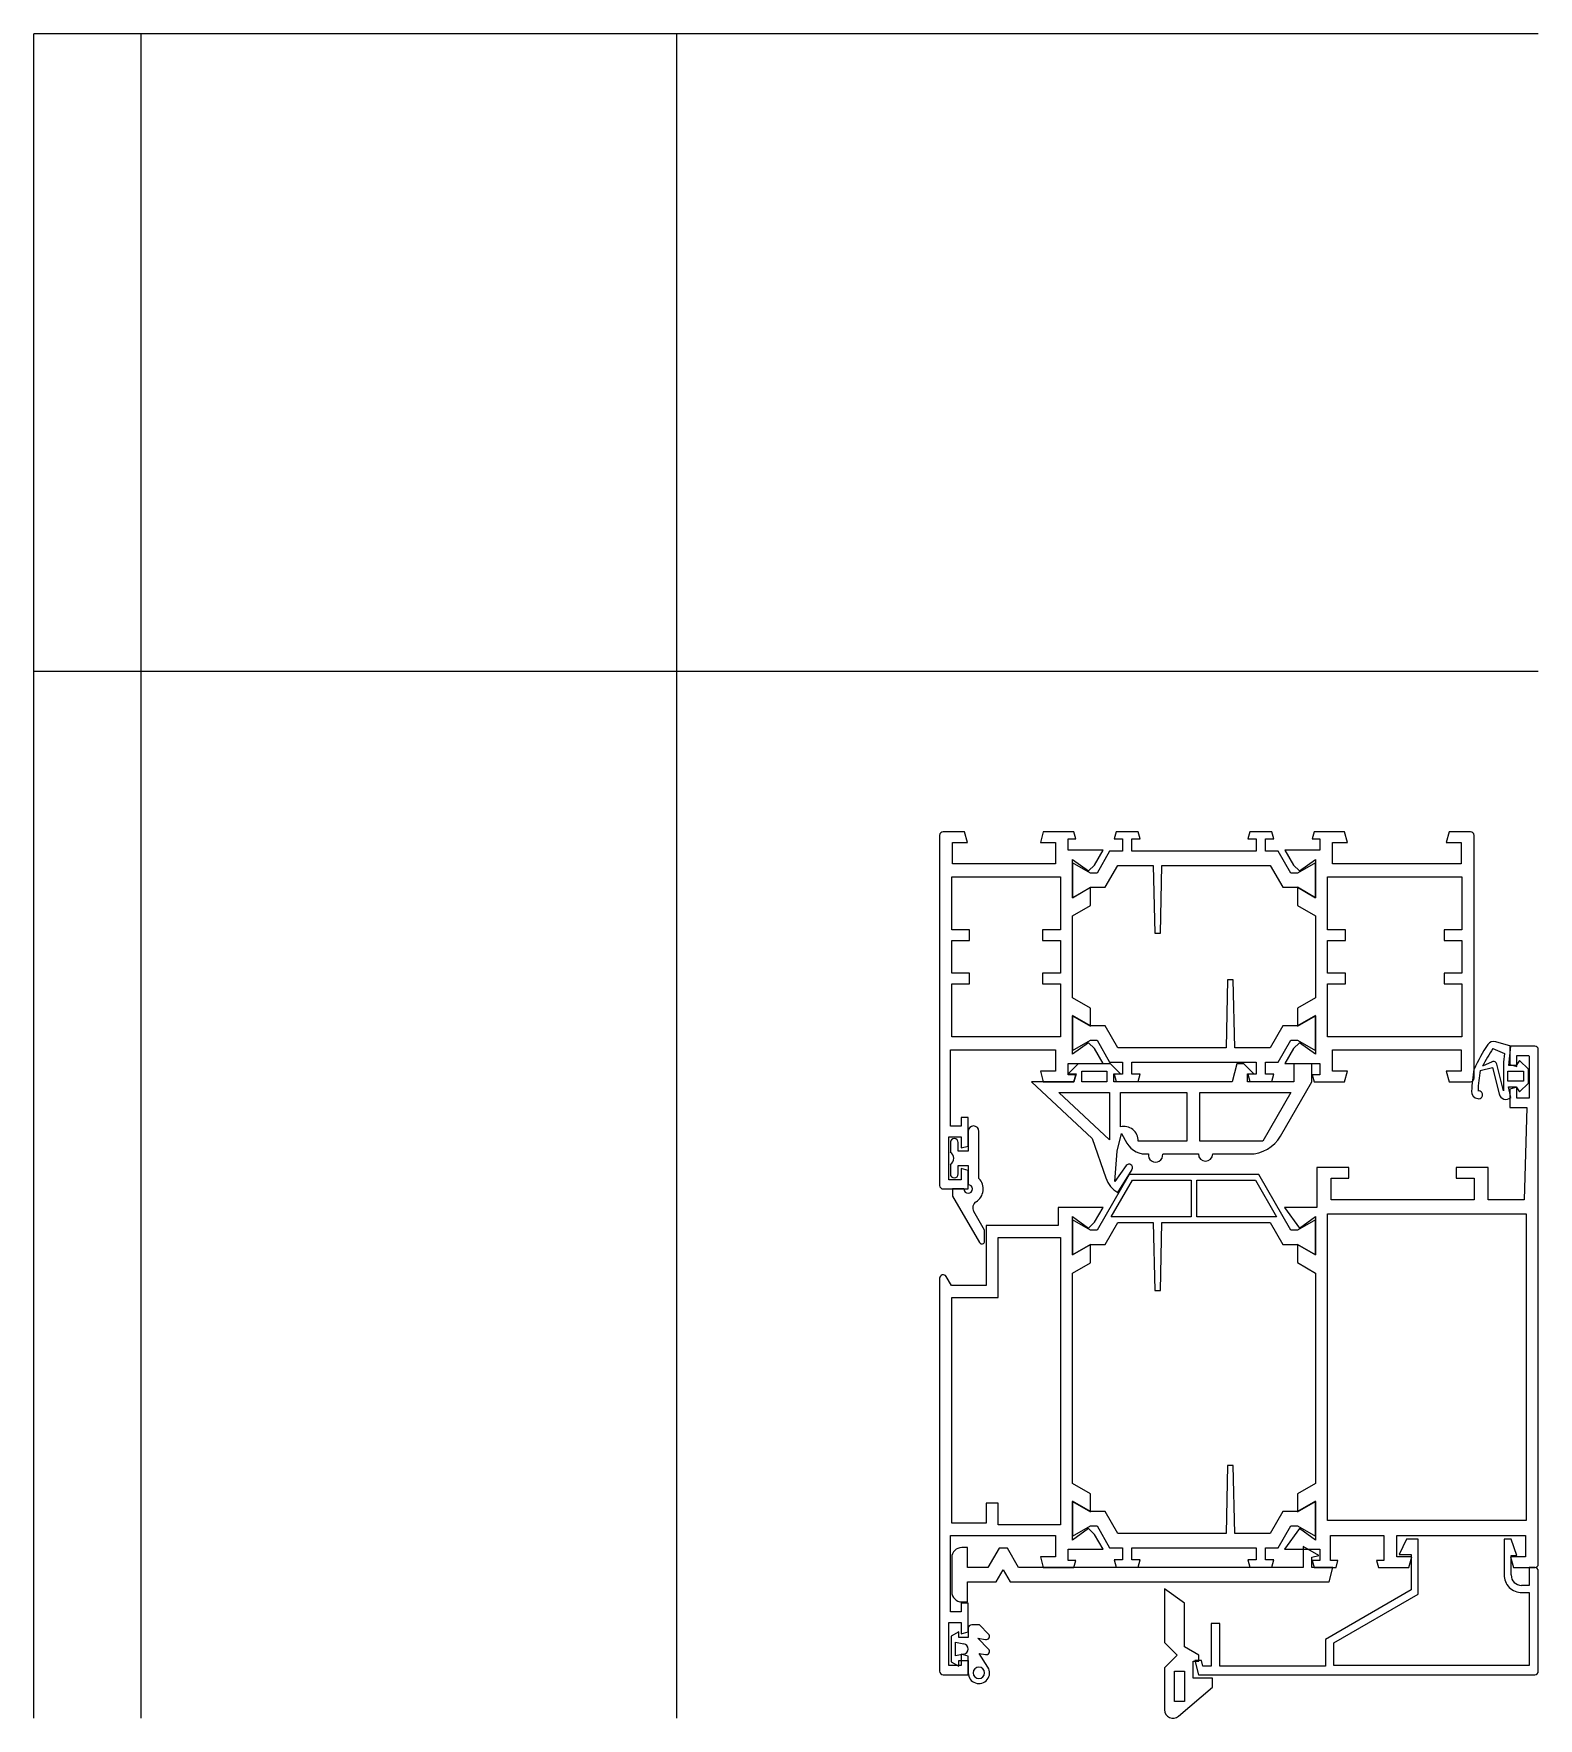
# Model space of a CAD drawing. Extents: x -15 to 196, y -147 to 89.
import ezdxf

# ---------------------------------------------------------------- set-up
doc = ezdxf.new("R2010")
doc.units = 0
doc.layers.get('0').update_dxf_attribs({"linetype": 'CONTINUOUS'})

msp = doc.modelspace()

# ---------------------------------------------------------------- linework, layer by layer
at = {"linetype": 'CONTINUOUS'}
for p, q in [((195.61, 89.3), (-15, 89.3)), ((-15, -146.53), (-15, 89.3)), ((0, 89.3), (0, -146.53)), ((75, 89.3), (75, -146.53)), ((195.61, 0), (-15, 0)), ((111.81, -22.93), (111.81, -71.93)), ((115.3, -22.43), (112.31, -22.43)), ((115.7, -23.93), (115.3, -22.43)), ((126.32, -22.43), (125.92, -23.93)), ((130.6, -22.43), (126.32, -22.43)), ((129.81, -25), (129.81, -23.43)), ((129.81, -23.43), (130.87, -23.43)), ((130.87, -23.43), (130.6, -22.43)), ((136.52, -22.43), (136.25, -23.43)), ((136.25, -23.43), (137.41, -23.43)), ((139.6, -22.43), (136.52, -22.43)), ((137.41, -23.43), (137.41, -25.13)), ((138.71, -25.13), (138.71, -23.43)), ((138.71, -23.43), (139.87, -23.43)), ((139.87, -23.43), (139.6, -22.43)), ((155.22, -22.43), (154.95, -23.43)), ((154.95, -23.43), (156.11, -23.43)), ((158.3, -22.43), (155.22, -22.43)), ((156.11, -23.43), (156.11, -25.13)), ((157.41, -25.13), (157.41, -23.43)), ((157.41, -23.43), (158.57, -23.43)), ((158.57, -23.43), (158.3, -22.43)), ((164.22, -22.43), (163.95, -23.43)), ((163.95, -23.43), (165.01, -23.43)), ((168.5, -22.43), (164.22, -22.43)), ((165.01, -23.43), (165.01, -25)), ((168.9, -23.93), (168.5, -22.43)), ((183.12, -22.43), (182.72, -23.93)), ((186.11, -22.43), (183.12, -22.43)), ((186.61, -56.93), (186.61, -22.93)), ((113.61, -26.93), (113.61, -23.93)), ((113.61, -23.93), (115.7, -23.93)), ((125.92, -23.93), (128.01, -23.93)), ((128.01, -23.93), (128.01, -26.93)), ((134.7, -25), (129.81, -25)), ((133.5, -27.08), (134.7, -25)), ((135.61, -25.13), (133.84, -28.2)), ((137.41, -25.13), (135.61, -25.13)), ((156.11, -25.13), (138.71, -25.13)), ((159.21, -25.13), (157.41, -25.13)), ((160.99, -28.2), (159.21, -25.13)), ((165.01, -25), (160.12, -25)), ((160.12, -25), (161.32, -27.08)), ((166.81, -26.93), (166.81, -23.93)), ((166.81, -23.93), (168.9, -23.93)), ((182.72, -23.93), (184.81, -23.93)), ((184.81, -23.93), (184.81, -26.93)), ((128.01, -26.93), (113.61, -26.93)), ((130.41, -31.66), (130.41, -26.29)), ((130.41, -26.29), (132.65, -27.9)), ((132.94, -28.2), (130.41, -26.75)), ((130.41, -26.75), (130.41, -31.66)), ((132.65, -27.9), (133.5, -27.08)), ((133.84, -28.2), (132.94, -28.2)), ((134.99, -30.2), (136.77, -27.13)), ((136.77, -27.13), (141.71, -27.13)), ((141.71, -27.13), (141.91, -36.63)), ((142.71, -36.63), (142.91, -27.13)), ((142.91, -27.13), (158.06, -27.13)), ((158.06, -27.13), (159.83, -30.2)), ((161.89, -28.2), (160.99, -28.2)), ((161.32, -27.08), (162.17, -27.9)), ((164.41, -26.75), (161.89, -28.2)), ((162.17, -27.9), (164.41, -26.29)), ((164.41, -26.29), (164.41, -31.66)), ((164.41, -31.66), (164.41, -26.75)), ((184.81, -26.93), (166.81, -26.93)), ((113.51, -28.73), (128.71, -28.73)), ((113.51, -36.13), (113.51, -28.73)), ((128.71, -28.73), (128.71, -36.13)), ((130.41, -31.66), (132.94, -30.2)), ((132.91, -30.22), (130.41, -31.66)), ((132.91, -32.76), (132.91, -30.22)), ((132.94, -30.2), (134.99, -30.2)), ((159.83, -30.2), (161.89, -30.2)), ((161.89, -30.2), (164.41, -31.66)), ((164.41, -31.66), (161.89, -30.2)), ((161.89, -30.2), (161.89, -32.74)), ((166.11, -36.13), (166.11, -28.73)), ((166.11, -28.73), (184.91, -28.73)), ((184.91, -28.73), (184.91, -36.13)), ((130.41, -34.2), (132.91, -32.76)), ((161.89, -32.74), (164.41, -34.2)), ((130.41, -45.66), (130.41, -34.2)), ((164.41, -34.2), (164.41, -45.66)), ((116.01, -36.13), (113.51, -36.13)), ((113.51, -42.23), (113.51, -37.63)), ((113.51, -37.63), (116.01, -37.63)), ((116.01, -37.63), (116.01, -36.13)), ((128.71, -36.13), (126.21, -36.13)), ((126.21, -36.13), (126.21, -37.63)), ((126.21, -37.63), (128.71, -37.63)), ((128.71, -37.63), (128.71, -42.23)), ((141.91, -36.63), (142.71, -36.63)), ((168.61, -36.13), (166.11, -36.13)), ((166.11, -42.23), (166.11, -37.63)), ((166.11, -37.63), (168.61, -37.63)), ((168.61, -37.63), (168.61, -36.13)), ((184.91, -36.13), (182.41, -36.13)), ((182.41, -36.13), (182.41, -37.63)), ((182.41, -37.63), (184.91, -37.63)), ((184.91, -37.63), (184.91, -42.23)), ((116.01, -42.23), (113.51, -42.23)), ((116.01, -43.73), (116.01, -42.23)), ((128.71, -42.23), (126.21, -42.23)), ((126.21, -42.23), (126.21, -43.73)), ((168.61, -42.23), (166.11, -42.23)), ((168.61, -43.73), (168.61, -42.23)), ((184.91, -42.23), (182.41, -42.23)), ((182.41, -42.23), (182.41, -43.73)), ((113.51, -51.13), (113.51, -43.73)), ((113.51, -43.73), (116.01, -43.73)), ((126.21, -43.73), (128.71, -43.73)), ((128.71, -43.73), (128.71, -51.13)), ((152.11, -43.16), (151.91, -52.66)), ((152.91, -43.16), (152.11, -43.16)), ((153.11, -52.66), (152.91, -43.16)), ((166.11, -51.13), (166.11, -43.73)), ((166.11, -43.73), (168.61, -43.73)), ((182.41, -43.73), (184.91, -43.73)), ((184.91, -43.73), (184.91, -51.13)), ((132.94, -47.11), (130.41, -45.66)), ((132.94, -49.65), (132.94, -47.11)), ((164.41, -45.66), (161.91, -47.1)), ((161.91, -47.1), (161.91, -49.64)), ((132.94, -49.59), (130.41, -48.13)), ((130.41, -48.13), (130.41, -53.05)), ((130.41, -53.57), (130.41, -48.2)), ((130.41, -48.2), (132.94, -49.65)), ((164.41, -48.13), (161.89, -49.59)), ((161.91, -49.64), (164.41, -48.2)), ((164.41, -53.05), (164.41, -48.13)), ((164.41, -48.2), (164.41, -53.57)), ((128.71, -51.13), (113.51, -51.13)), ((130.41, -53.05), (132.94, -51.59)), ((134.99, -49.59), (132.94, -49.59)), ((132.94, -51.59), (133.84, -51.59)), ((133.84, -51.59), (135.61, -54.66)), ((136.77, -52.66), (134.99, -49.59)), ((159.83, -49.59), (158.06, -52.66)), ((159.21, -54.66), (160.99, -51.59)), ((161.89, -49.59), (159.83, -49.59)), ((160.99, -51.59), (161.89, -51.59)), ((161.89, -51.59), (164.41, -53.05)), ((184.91, -51.13), (166.11, -51.13)), ((191.78, -52.46), (189.66, -51.81)), ((113.31, -63.63), (113.31, -52.93)), ((113.31, -52.93), (128.01, -52.93)), ((128.01, -52.93), (128.01, -55.93)), ((132.65, -51.96), (130.41, -53.57)), ((133.5, -52.78), (132.65, -51.96)), ((134.7, -54.85), (133.5, -52.78)), ((151.91, -52.66), (136.77, -52.66)), ((158.06, -52.66), (153.11, -52.66)), ((161.32, -52.78), (160.12, -54.85)), ((162.17, -51.96), (161.32, -52.78)), ((164.41, -53.57), (162.17, -51.96)), ((166.81, -55.93), (166.81, -52.93)), ((166.81, -52.93), (184.81, -52.93)), ((184.81, -52.93), (184.81, -55.93)), ((189.24, -52.78), (190.87, -53.45)), ((190.87, -53.45), (190.74, -54.68)), ((191.49, -55.13), (191.78, -52.46)), ((195.11, -52.43), (191.61, -52.43)), ((191.61, -52.43), (191.61, -55.02)), ((192.61, -55.29), (192.61, -53.73)), ((192.61, -53.73), (194.31, -53.73)), ((194.31, -53.84), (194.31, -59.73)), ((195.61, -124.93), (195.61, -52.93)), ((128.01, -55.93), (125.92, -55.93)), ((125.92, -55.93), (126.32, -57.43)), ((129.81, -56.43), (129.81, -54.85)), ((129.81, -54.85), (134.7, -54.85)), ((131.21, -54.93), (129.81, -56.33)), ((129.81, -56.33), (130.9, -56.33)), ((130.87, -56.43), (129.81, -56.43)), ((130.9, -56.33), (130.6, -57.43)), ((130.6, -57.43), (130.87, -56.43)), ((135.71, -54.93), (131.21, -54.93)), ((131.71, -57.43), (131.71, -55.93)), ((131.71, -55.93), (135.21, -55.93)), ((135.21, -55.93), (135.21, -57.43)), ((135.61, -54.66), (137.41, -54.66)), ((137.11, -56.33), (135.71, -54.93)), ((136.21, -57.43), (136.21, -56.33)), ((136.21, -56.33), (137.11, -56.33)), ((137.41, -56.36), (136.25, -56.36)), ((136.25, -56.36), (136.52, -57.36)), ((137.41, -54.66), (137.41, -56.36)), ((138.71, -54.66), (156.11, -54.66)), ((138.71, -56.36), (138.71, -54.66)), ((139.87, -56.36), (138.71, -56.36)), ((139.6, -57.36), (139.87, -56.36)), ((153.41, -54.93), (152.74, -57.43)), ((154.41, -54.93), (153.41, -54.93)), ((155.81, -56.33), (154.41, -54.93)), ((154.91, -57.43), (154.91, -56.33)), ((154.91, -56.33), (155.81, -56.33)), ((156.11, -56.36), (154.95, -56.36)), ((154.95, -56.36), (155.22, -57.36)), ((156.11, -54.66), (156.11, -56.36)), ((157.41, -56.36), (157.41, -54.66)), ((157.41, -54.66), (159.21, -54.66)), ((158.57, -56.36), (157.41, -56.36)), ((158.3, -57.36), (158.57, -56.36)), ((160.12, -54.85), (165.01, -54.85)), ((163.91, -54.93), (161.41, -54.93)), ((161.41, -54.93), (161.41, -57.43)), ((163.91, -57.43), (163.91, -54.93)), ((165.01, -56.43), (163.95, -56.43)), ((163.95, -56.43), (164.22, -57.43)), ((165.01, -54.85), (165.01, -56.43)), ((168.9, -55.93), (166.81, -55.93)), ((168.5, -57.43), (168.9, -55.93)), ((184.81, -55.93), (182.72, -55.93)), ((182.72, -55.93), (183.12, -57.43)), ((187.49, -55.83), (189.21, -55.4)), ((189.13, -54.63), (187.81, -55.24)), ((189.21, -55.4), (190.12, -59.12)), ((190.74, -58.71), (189.82, -54.97)), ((190.74, -54.68), (190.74, -58.71)), ((191.36, -57.33), (191.36, -55.93)), ((191.36, -55.93), (193.54, -55.93)), ((192.5, -55.13), (191.49, -55.13)), ((191.61, -55.02), (192.61, -55.29)), ((193, -54.42), (192.5, -55.13)), ((194.24, -55.65), (193, -54.42)), ((193.54, -55.93), (193.54, -57.33)), ((194.24, -57.6), (194.24, -55.65)), ((130.6, -57.43), (124.69, -57.43)), ((124.69, -57.43), (133.17, -65.35)), ((126.32, -57.43), (130.6, -57.43)), ((135.61, -65.57), (128.49, -58.93)), ((128.49, -58.93), (135.61, -58.93)), ((135.21, -57.43), (131.71, -57.43)), ((135.61, -58.93), (135.61, -65.57)), ((152.74, -57.43), (136.21, -57.43)), ((136.52, -57.36), (139.6, -57.36)), ((137.11, -63.74), (137.11, -58.93)), ((137.11, -58.93), (146.41, -58.93)), ((146.41, -58.93), (146.41, -65.73)), ((148.21, -65.73), (148.21, -58.93)), ((148.21, -58.93), (160.97, -58.93)), ((161.41, -57.43), (154.91, -57.43)), ((155.22, -57.36), (158.3, -57.36)), ((160.97, -58.93), (157.04, -65.73)), ((159.52, -65.03), (163.91, -57.43)), ((164.22, -57.43), (166.86, -57.43)), ((166.86, -57.43), (168.5, -57.43)), ((183.12, -57.43), (186.11, -57.43)), ((193.54, -57.33), (191.36, -57.33)), ((191.76, -59.63), (191.44, -58.13)), ((191.44, -58.13), (192.5, -58.13)), ((192.61, -58.17), (191.61, -58.44)), ((191.61, -58.44), (191.61, -61.03)), ((192.5, -58.13), (193, -58.84)), ((192.61, -59.73), (192.61, -58.17)), ((193, -58.84), (194.24, -57.6)), ((191.61, -61.03), (194.01, -61.03)), ((194.31, -59.73), (192.61, -59.73)), ((194.01, -61.03), (193.61, -73.93)), ((114.81, -63.63), (113.31, -63.63)), ((115.81, -62.43), (114.81, -62.43)), ((114.81, -62.43), (114.81, -63.63)), ((115.81, -66.42), (115.81, -62.43)), ((113.11, -71.13), (113.11, -65.13)), ((113.11, -65.13), (114.81, -65.13)), ((113.31, -65.93), (113.31, -67.28)), ((114.41, -67.13), (114.41, -65.93)), ((114.81, -65.13), (114.81, -66.69)), ((115.81, -64.36), (115.81, -67.13)), ((117.31, -70.96), (117.31, -64.36)), ((133.17, -65.35), (135.08, -70.88)), ((136.65, -67.14), (137.25, -64.67)), ((137.25, -64.67), (138.03, -66.03)), ((146.41, -65.73), (139.6, -65.73)), ((157.04, -65.73), (148.21, -65.73)), ((115.81, -67.13), (114.41, -67.13)), ((114.81, -66.69), (115.81, -66.42)), ((136.35, -71.39), (136.65, -67.14)), ((143.03, -67.53), (148.03, -67.53)), ((150.03, -67.53), (155.19, -67.53)), ((113.31, -68.98), (113.31, -70.33)), ((114.41, -70.33), (114.41, -69.13)), ((114.41, -69.13), (115.81, -69.13)), ((115.81, -69.84), (114.81, -69.57)), ((114.81, -69.57), (114.81, -71.13)), ((115.81, -69.13), (115.81, -71.83)), ((115.81, -72.43), (115.81, -69.84)), ((138.35, -70.38), (133.84, -78.2)), ((137.94, -69.15), (136.35, -71.39)), ((136.75, -72.94), (138.78, -69.68)), ((156.47, -70.38), (138.35, -70.38)), ((160.99, -78.2), (156.47, -70.38)), ((169.11, -69.43), (164.61, -69.43)), ((164.61, -69.43), (164.61, -75)), ((169.11, -70.93), (169.11, -69.43)), ((188.61, -69.43), (184.11, -69.43)), ((184.11, -69.43), (184.11, -70.93)), ((188.61, -73.93), (188.61, -69.43)), ((112.31, -72.43), (115.81, -72.43)), ((114.81, -71.13), (113.11, -71.13)), ((115.21, -72.43), (113.61, -72.43)), ((113.61, -72.43), (113.61, -73.43)), ((135.84, -76.33), (138.81, -71.18)), ((138.81, -71.18), (147.01, -71.18)), ((147.01, -71.18), (147.01, -76.33)), ((147.81, -76.33), (147.81, -71.18)), ((147.81, -71.18), (156.01, -71.18)), ((156.01, -71.18), (158.98, -76.33)), ((166.61, -73.93), (166.61, -70.93)), ((166.61, -70.93), (169.11, -70.93)), ((184.11, -70.93), (186.61, -70.93)), ((186.61, -70.93), (186.61, -73.93)), ((113.61, -73.43), (117.4, -79.94)), ((134.7, -75), (128.41, -75)), ((128.41, -75), (128.41, -77.53)), ((133.5, -77.08), (134.7, -75)), ((164.61, -75), (160.1, -75)), ((160.1, -75), (162.17, -77.9)), ((186.61, -73.93), (166.61, -73.93)), ((193.61, -73.93), (188.61, -73.93)), ((118.11, -78.18), (116.59, -75.56)), ((128.41, -77.53), (118.31, -77.53)), ((118.31, -77.53), (118.31, -85.93)), ((130.41, -81.66), (130.41, -76.29)), ((130.41, -76.29), (132.65, -77.9)), ((132.94, -78.2), (130.41, -76.75)), ((130.41, -76.75), (130.41, -81.66)), ((132.65, -77.9), (133.5, -77.08)), ((134.99, -80.2), (136.77, -77.13)), ((147.01, -76.33), (135.84, -76.33)), ((136.77, -77.13), (141.71, -77.13)), ((141.71, -77.13), (141.91, -86.63)), ((142.71, -86.63), (142.91, -77.13)), ((142.91, -77.13), (158.06, -77.13)), ((158.98, -76.33), (147.81, -76.33)), ((158.06, -77.13), (159.83, -80.2)), ((164.41, -76.75), (161.89, -78.2)), ((162.17, -77.9), (164.41, -76.29)), ((164.41, -76.29), (164.41, -81.66)), ((164.41, -81.66), (164.41, -76.75)), ((166.11, -75.93), (193.91, -75.93)), ((166.11, -118.83), (166.11, -75.93)), ((193.91, -75.93), (193.91, -118.83)), ((118.11, -79.75), (118.11, -78.18)), ((120.01, -87.63), (120.01, -79.23)), ((120.01, -79.23), (128.71, -79.23)), ((128.71, -79.23), (128.71, -119.43)), ((133.84, -78.2), (132.94, -78.2)), ((161.89, -78.2), (160.99, -78.2)), ((130.41, -81.66), (132.94, -80.2)), ((132.91, -80.22), (130.41, -81.66)), ((132.91, -82.76), (132.91, -80.22)), ((132.94, -80.2), (134.99, -80.2)), ((159.83, -80.2), (161.89, -80.2)), ((161.89, -80.2), (164.41, -81.66)), ((164.41, -81.66), (161.89, -80.2)), ((161.89, -80.2), (161.89, -82.74)), ((113.47, -85.93), (112.74, -84.68)), ((130.41, -84.2), (132.91, -82.76)), ((130.41, -113.66), (130.41, -84.2)), ((161.89, -82.74), (164.41, -84.2)), ((164.41, -84.2), (164.41, -113.66)), ((111.81, -84.93), (111.81, -139.93)), ((118.31, -85.93), (113.47, -85.93)), ((141.91, -86.63), (142.71, -86.63)), ((113.51, -119.23), (113.51, -87.63)), ((113.51, -87.63), (120.01, -87.63)), ((152.11, -111.16), (151.91, -120.66)), ((152.91, -111.16), (152.11, -111.16)), ((153.11, -120.66), (152.91, -111.16)), ((132.91, -115.1), (130.41, -113.66)), ((132.91, -117.64), (132.91, -115.1)), ((164.41, -113.66), (161.91, -115.1)), ((161.91, -115.1), (161.91, -117.64)), ((120.01, -116.43), (118.31, -116.43)), ((118.31, -116.43), (118.31, -119.23)), ((120.01, -119.43), (120.01, -116.43)), ((132.94, -117.59), (130.41, -116.13)), ((130.41, -116.13), (130.41, -121.05)), ((130.41, -121.57), (130.41, -116.2)), ((130.41, -116.2), (132.91, -117.64)), ((134.99, -117.59), (132.94, -117.59)), ((136.77, -120.66), (134.99, -117.59)), ((159.83, -117.59), (158.06, -120.66)), ((161.89, -117.59), (159.83, -117.59)), ((164.41, -116.13), (161.89, -117.59)), ((161.91, -117.64), (164.41, -116.2)), ((164.41, -121.05), (164.41, -116.13)), ((164.41, -116.2), (164.41, -121.57)), ((118.31, -119.23), (113.51, -119.23)), ((128.71, -119.43), (120.01, -119.43)), ((130.41, -121.05), (132.94, -119.59)), ((132.65, -119.96), (130.41, -121.57)), ((133.5, -120.78), (132.65, -119.96)), ((132.94, -119.59), (133.84, -119.59)), ((133.84, -119.59), (135.61, -122.66)), ((159.21, -122.66), (160.99, -119.59)), ((162.17, -119.96), (160.1, -122.85)), ((160.99, -119.59), (161.89, -119.59)), ((161.89, -119.59), (164.41, -121.05)), ((164.41, -121.57), (162.17, -119.96)), ((193.91, -118.83), (166.11, -118.83)), ((113.31, -131.63), (113.31, -120.93)), ((113.31, -120.93), (128.01, -120.93)), ((115.71, -122.63), (114.91, -122.63)), ((115.71, -125.43), (115.71, -122.63)), ((128.01, -120.93), (128.01, -123.93)), ((134.7, -122.85), (133.5, -120.78)), ((151.91, -120.66), (136.77, -120.66)), ((158.06, -120.66), (153.11, -120.66)), ((164.89, -123.73), (162.71, -122.47)), ((162.71, -122.47), (162.71, -125.43)), ((166.51, -124.43), (166.51, -120.93)), ((166.51, -120.93), (174.01, -120.93)), ((174.01, -120.93), (174.01, -124.43)), ((175.81, -123.93), (175.81, -120.93)), ((175.81, -120.93), (193.81, -120.93)), ((177.17, -121.44), (176.14, -123.62)), ((178.81, -121.44), (177.17, -121.44)), ((178.81, -129.14), (178.81, -121.44)), ((191.81, -121.44), (190.81, -121.44)), ((190.81, -121.44), (190.81, -126.43)), ((192.61, -123.73), (191.81, -121.44)), ((193.81, -120.93), (193.81, -123.93)), ((113.51, -124.03), (113.51, -128.83)), ((120.13, -122.73), (118.57, -125.43)), ((121.29, -122.73), (120.13, -122.73)), ((122.85, -125.43), (121.29, -122.73)), ((128.01, -123.93), (125.92, -123.93)), ((125.92, -123.93), (126.32, -125.43)), ((129.81, -124.43), (129.81, -122.85)), ((129.81, -122.85), (134.7, -122.85)), ((130.87, -124.43), (129.81, -124.43)), ((130.6, -125.43), (130.87, -124.43)), ((135.61, -122.66), (137.41, -122.66)), ((137.41, -124.36), (136.25, -124.36)), ((136.25, -124.36), (136.52, -125.36)), ((137.41, -122.66), (137.41, -124.36)), ((138.71, -122.66), (156.11, -122.66)), ((138.71, -124.36), (138.71, -122.66)), ((139.87, -124.36), (138.71, -124.36)), ((139.6, -125.36), (139.87, -124.36)), ((156.11, -124.36), (154.95, -124.36)), ((154.95, -124.36), (155.22, -125.36)), ((156.11, -122.66), (156.11, -124.36)), ((157.41, -124.36), (157.41, -122.66)), ((157.41, -122.66), (159.21, -122.66)), ((158.57, -124.36), (157.41, -124.36)), ((158.3, -125.36), (158.57, -124.36)), ((160.1, -122.85), (165.01, -122.85)), ((163.91, -123.99), (164.89, -123.73)), ((163.91, -125.43), (163.91, -123.99)), ((165.01, -124.43), (163.95, -124.43)), ((163.95, -124.43), (164.22, -125.43)), ((165.01, -122.85), (165.01, -124.43)), ((167.57, -124.43), (166.51, -124.43)), ((167.3, -125.43), (167.57, -124.43)), ((174.01, -124.43), (172.95, -124.43)), ((172.95, -124.43), (173.22, -125.43)), ((177.9, -123.93), (175.81, -123.93)), ((176.14, -123.62), (177.81, -123.62)), ((177.5, -125.43), (177.9, -123.93)), ((177.81, -123.62), (177.81, -128.56)), ((193.81, -123.93), (191.72, -123.93)), ((191.72, -123.93), (192.12, -125.43)), ((191.81, -126.46), (191.81, -123.73)), ((191.81, -123.73), (192.61, -123.73)), ((118.57, -125.43), (115.71, -125.43)), ((119.73, -127.43), (120.71, -125.73)), ((120.71, -125.73), (121.69, -127.43)), ((162.71, -125.43), (122.85, -125.43)), ((126.32, -125.43), (130.6, -125.43)), ((136.52, -125.36), (139.6, -125.36)), ((155.22, -125.36), (158.3, -125.36)), ((166.86, -125.43), (163.91, -125.43)), ((164.22, -125.43), (167.3, -125.43)), ((166.33, -127.43), (166.86, -125.43)), ((173.22, -125.43), (177.5, -125.43)), ((192.12, -125.43), (195.11, -125.43)), ((195.11, -125.43), (194.31, -125.43)), ((194.31, -125.43), (194.31, -127.93)), ((195.61, -139.93), (195.61, -125.93)), ((115.71, -130.23), (115.71, -127.43)), ((115.71, -127.43), (119.73, -127.43)), ((121.69, -127.43), (166.33, -127.43)), ((146.07, -130.43), (143.29, -128.41)), ((143.29, -128.41), (143.29, -135.93)), ((177.81, -128.56), (165.81, -135.49)), ((167.01, -135.95), (178.81, -129.14)), ((194.31, -127.93), (193.28, -127.93)), ((193.31, -128.93), (194.31, -128.93)), ((194.31, -128.93), (194.31, -139.13)), ((114.81, -131.63), (113.31, -131.63)), ((115.81, -130.43), (114.81, -130.43)), ((114.81, -130.43), (114.81, -131.63)), ((114.91, -130.23), (115.71, -130.23)), ((115.81, -134.42), (115.81, -130.43)), ((146.07, -136.54), (146.07, -130.43)), ((113.11, -139.13), (113.11, -133.13)), ((113.11, -133.13), (114.81, -133.13)), ((114.81, -133.13), (114.81, -134.69)), ((114.81, -134.69), (115.81, -134.42)), ((115.81, -133.93), (115.81, -135.23)), ((117.41, -133.43), (116.31, -133.43)), ((118.65, -134.73), (117.41, -133.43)), ((151.01, -133.28), (149.81, -133.28)), ((149.81, -133.28), (149.81, -139.23)), ((151.01, -139.23), (151.01, -133.28)), ((114.51, -134.43), (113.41, -135.04)), ((113.41, -135.04), (113.41, -138.62)), ((114.01, -137.77), (114.01, -135.89)), ((114.01, -135.89), (115.18, -136.09)), ((114.51, -135.23), (114.51, -134.43)), ((115.81, -135.23), (114.51, -135.23)), ((118.67, -136.83), (117.16, -135.31)), ((117.16, -135.31), (118.24, -135.5)), ((143.29, -135.93), (145.06, -137.69)), ((148.09, -137.71), (146.07, -136.54)), ((165.81, -135.49), (165.81, -139.23)), ((167.01, -139.13), (167.01, -135.95)), ((114.81, -139.13), (113.11, -139.13)), ((113.41, -138.62), (114.51, -139.23)), ((115.18, -137.57), (114.01, -137.77)), ((114.51, -139.23), (114.51, -138.43)), ((114.51, -138.43), (115.81, -138.43)), ((115.81, -137.84), (114.81, -137.57)), ((114.81, -137.57), (114.81, -139.13)), ((115.81, -140.43), (115.81, -137.84)), ((115.81, -138.43), (115.81, -140.17)), ((118.58, -139.37), (117.36, -137.46)), ((117.36, -137.46), (118.24, -137.61)), ((145.06, -137.69), (143.29, -139.45)), ((147.29, -140.93), (147.29, -138.51)), ((147.29, -138.51), (148.09, -138.51)), ((148.45, -138.43), (147.52, -138.43)), ((147.52, -138.43), (148.06, -140.43)), ((148.09, -138.51), (148.09, -137.71)), ((148.67, -139.23), (148.45, -138.43)), ((194.31, -139.13), (167.01, -139.13)), ((112.31, -140.43), (115.81, -140.43)), ((143.29, -139.45), (143.29, -145.35)), ((144.7, -144.2), (144.7, -139.94)), ((144.7, -139.94), (146.07, -139.94)), ((146.07, -139.94), (146.07, -144.2)), ((150.02, -140.93), (147.29, -140.93)), ((148.06, -140.43), (195.11, -140.43)), ((149.81, -139.23), (148.67, -139.23)), ((150.02, -142.15), (150.02, -140.93)), ((165.81, -139.23), (151.01, -139.23)), ((145.23, -146.25), (150.02, -142.15)), ((146.07, -144.2), (144.7, -144.2))]:
    msp.add_line(p, q, dxfattribs=at)
for centre, radius, start, end in [((112.31, -22.93), 0.5, 90, 180), ((186.11, -22.93), 0.5, 0, 90), ((189.36, -52.77), 1, 72.8301, 145.5676), ((206.84, -64.65), 22.13, 145.7704, 156.0644), ((206.84, -64.66), 21.23, 145.988, 153.6731), ((195.11, -52.93), 0.5, 0, 90), ((208.38, -59.63), 22.13, 169.686, 177.7153), ((208.38, -59.61), 21.23, 169.7381, 177.5377), ((189.33, -55.09), 0.5, 13.4841, 114.052), ((186.11, -56.93), 0.5, 270, 0), ((187.27, -58.79), 1, 177.8714, 263.1477), ((187.26, -59.24), 0.55, 258.0475, 99.8307), ((191.09, -58.89), 1, 193.5508, 311.9004), ((116.56, -64.36), 0.75, 0, 180), ((113.86, -65.93), 0.55, 0, 180), ((137.6, -65.68), 2, 358.5354, 104.2011), ((140.63, -64.53), 3, 210.0604, 277.7299), ((155.19, -62.53), 5, 270.0015, 330), ((112.78, -68.13), 1, 301.7883, 58.2117), ((142.03, -67.66), 1.01, 171.0718, 7.2095), ((149.03, -67.53), 1, 180, 0), ((113.86, -70.33), 0.55, 180, 360), ((138.33, -69.46), 0.5, 334.4223, 141.0778), ((112.31, -71.93), 0.5, 180, 270), ((115.81, -72.43), 0.6, 180, 90), ((115.81, -72.43), 2.1, 301.9551, 44.3593), ((138.71, -69.65), 3.83, 198.776, 239.286), ((117.45, -75.06), 1, 122.2465, 210.2809), ((117.73, -79.75), 0.38, 209.7233, 0.2399), ((112.31, -84.94), 0.5, 30.6776, 179.4152), ((114.91, -124.03), 1.4, 90, 180), ((195.11, -124.93), 0.5, 270, 0), ((193.3, -126.44), 2.49, 179.7694, 270.2306), ((193.28, -126.46), 1.47, 180, 270), ((195.11, -125.93), 0.5, 0, 90), ((114.91, -128.83), 1.4, 180, 270), ((116.31, -133.93), 0.5, 90, 180), ((115.06, -136.83), 0.75, 279.3668, 80.6332), ((118.32, -135.05), 0.46, 260.4867, 43.4456), ((118.32, -137.15), 0.47, 259.7764, 42.4892), ((112.31, -139.93), 0.5, 180, 270), ((117.31, -140.17), 1.5, 180.0694, 32.149), ((117.31, -140.17), 0.8, 0, 180), ((117.31, -140.17), 0.8, 180, 0), ((195.11, -139.93), 0.5, 270, 0), ((144.47, -145.35), 1.18, 180.1292, 310.096)]:
    msp.add_arc(centre, radius, start, end, dxfattribs=at)

doc.saveas('drawing.dxf')
